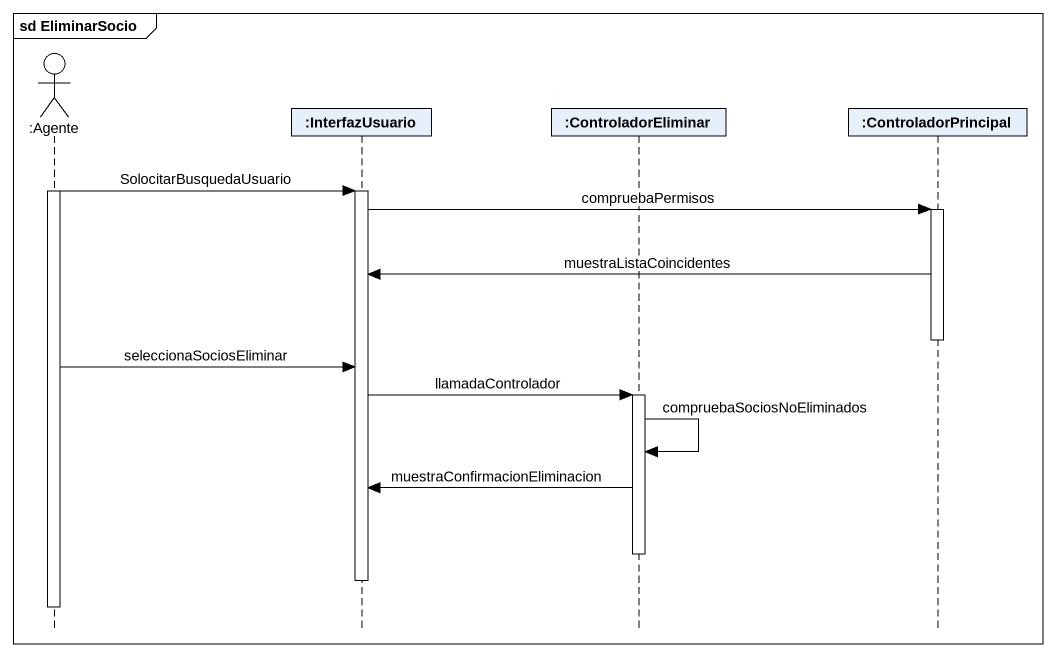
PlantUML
@startuml
mainframe sd EliminarSocio
hide footbox
actor ":Agente" as Agente
participant ":InterfazUsuario" as InterfazUsuario
participant ":ControladorEliminar" as ControladorEliminar
participant ":ControladorPrincipal" as ControladorPrincipal

activate Agente
Agente -> InterfazUsuario : SolocitarBusquedaUsuario
activate InterfazUsuario
InterfazUsuario -> ControladorPrincipal : compruebaPermisos
activate ControladorPrincipal
ControladorPrincipal -> InterfazUsuario : muestraListaCoincidentes
deactivate ControladorPrincipal
Agente -> InterfazUsuario : seleccionaSociosEliminar
InterfazUsuario -> ControladorEliminar : llamadaControlador
activate ControladorEliminar
ControladorEliminar -> ControladorEliminar : compruebaSociosNoEliminados
ControladorEliminar -> InterfazUsuario : muestraConfirmacionEliminacion
deactivate ControladorEliminar
deactivate InterfazUsuario
deactivate Agente
@enduml
